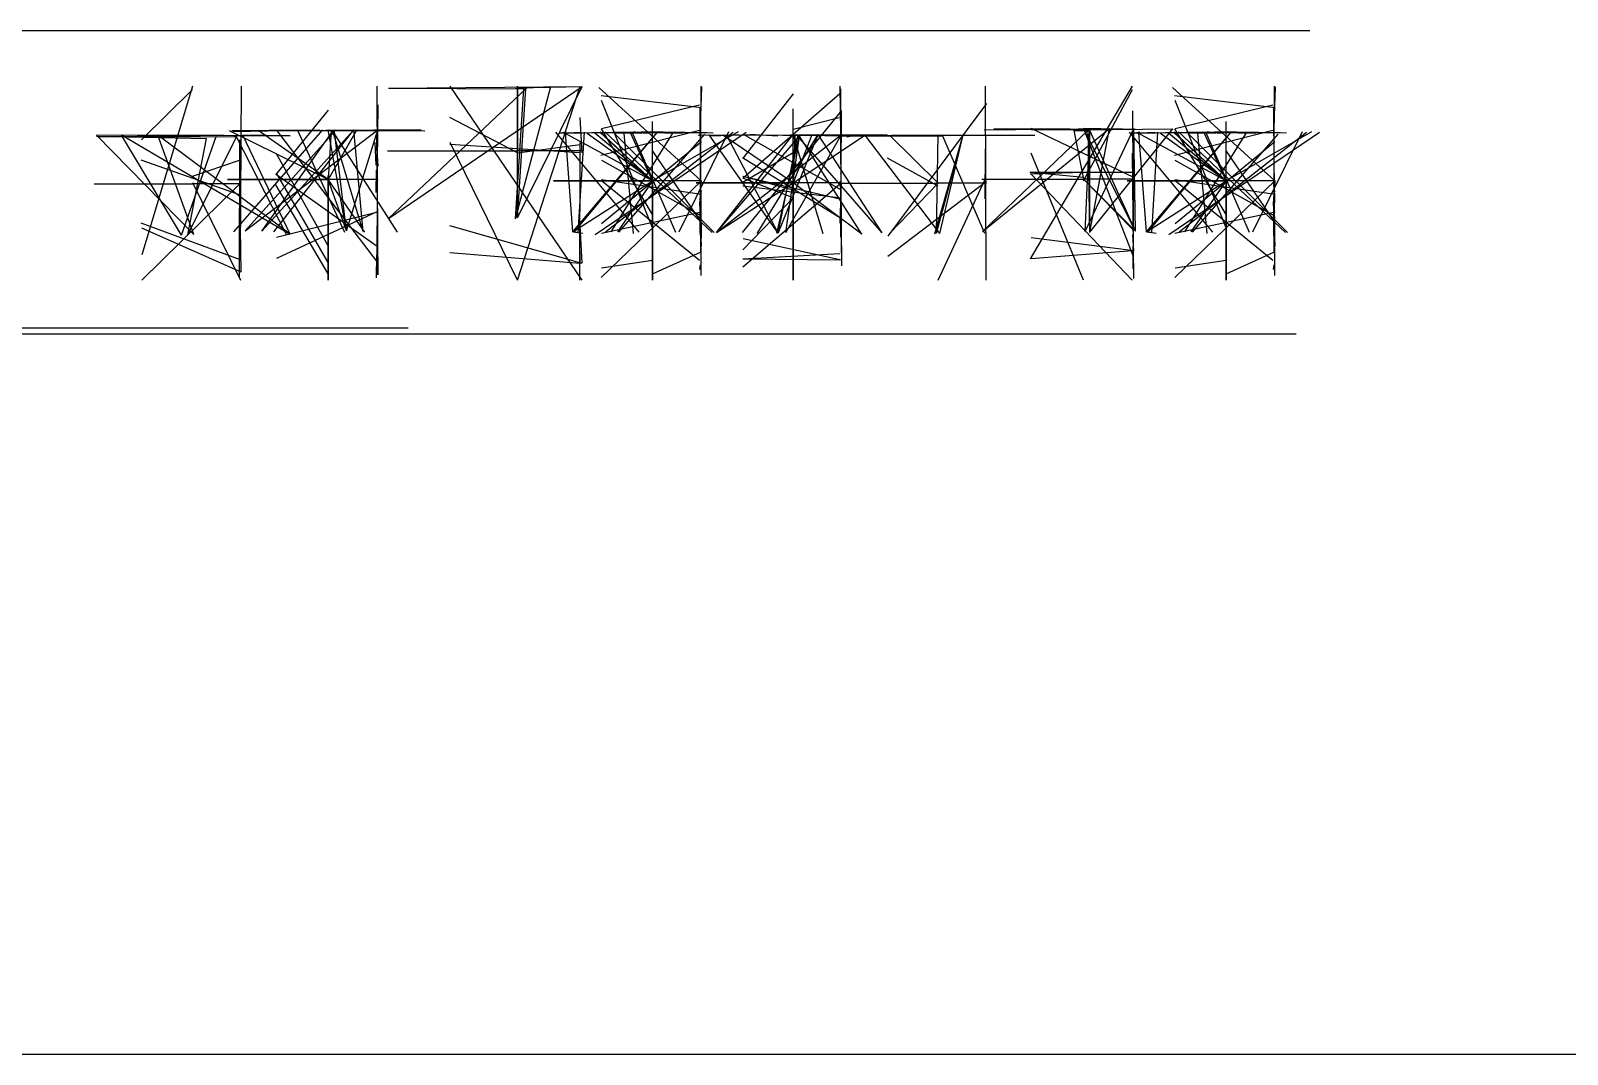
# Model space of a CAD drawing. Header units: metres. Extents: x -978944 to 1068394069015, y -937984 to 996528.
# Drawn here: x -188.98 to -165.18, y 50 to 65.85 of the extents above; entities that cross this region are included whole.
import ezdxf

# ---------------------------------------------------------------- set-up
doc = ezdxf.new("R2010")
doc.units = ezdxf.units.M

msp = doc.modelspace()

# ---------------------------------------------------------------- linework, layer by layer
at = {"layer": 'MCD_Layer_0'}
for p, q in [((-169.167648, 65.852692), (-190.644058, 65.852692)), ((-186.474933, 64.991943), (-187.258998, 62.382208)), ((-185.719664, 64.991943), (-185.734598, 62.382208)), ((-183.603551, 62.467327), (-183.614426, 64.991943)), ((-183.437802, 62.945739), (-180.437925, 64.991267)), ((-183.437802, 64.961735), (-180.437925, 64.991267)), ((-180.438602, 61.991943), (-182.484006, 64.99182)), ((-181.470164, 62.94174), (-180.921806, 64.990959)), ((-181.470164, 64.957736), (-180.921806, 64.990959)), ((-181.437925, 62.952322), (-181.437925, 64.991943)), ((-181.437925, 64.968318), (-181.437925, 64.991943)), ((-181.437925, 61.991943), (-180.46801, 64.99182)), ((-181.437925, 62.952322), (-180.437925, 64.991267)), ((-181.437925, 64.968318), (-180.437925, 64.991267)), ((-181.437925, 64.968318), (-181.308911, 64.955275)), ((-181.437925, 64.968318), (-181.437925, 63.99182)), ((-180.178425, 64.973407), (-178.595526, 63.525506)), ((-178.610832, 62.71552), (-178.598007, 64.991943)), ((-178.590705, 64.982956), (-178.609101, 64.384454)), ((-176.428386, 63.92217), (-176.444473, 64.991943)), ((-174.197584, 64.991943), (-174.189093, 61.991943)), ((-171.918661, 64.991943), (-173.499688, 62.319709)), ((-171.296421, 64.973407), (-169.713522, 63.525506)), ((-169.728829, 62.71552), (-169.716003, 64.991943)), ((-169.708701, 64.982956), (-169.727097, 64.384454)), ((-186.474933, 64.943189), (-187.265976, 64.16266)), ((-183.437802, 64.961735), (-181.308911, 64.955275)), ((-183.437802, 62.945739), (-181.308911, 64.955275)), ((-181.470164, 62.94174), (-181.341149, 64.960505)), ((-181.470164, 64.957736), (-181.341149, 64.960505)), ((-181.437925, 62.952322), (-181.308911, 64.955275)), ((-180.14608, 64.850767), (-178.588364, 64.663905)), ((-179.349388, 62.799027), (-180.139386, 64.772127)), ((-176.44907, 64.876205), (-177.943554, 63.569899)), ((-177.169974, 64.876205), (-177.943554, 63.883376)), ((-176.424157, 62.408656), (-176.434499, 64.953333)), ((-172.675802, 63.529981), (-171.914669, 64.94174)), ((-171.264076, 64.850767), (-169.70636, 64.663905)), ((-170.467384, 62.799027), (-171.257382, 64.772127)), ((-184.37466, 64.623034), (-185.187325, 63.622306)), ((-183.602696, 64.703199), (-183.619745, 63.398339)), ((-181.437925, 63.959582), (-182.488005, 64.507939)), ((-180.438602, 63.959582), (-180.472009, 64.507939)), ((-178.623892, 64.698543), (-180.138731, 64.334368)), ((-178.616684, 64.629828), (-178.596743, 62.638753)), ((-178.593888, 62.062812), (-178.609007, 64.654356)), ((-176.423605, 64.615679), (-177.963135, 62.726637)), ((-177.169974, 63.497965), (-177.169974, 64.645097)), ((-177.169974, 64.327391), (-176.457159, 64.509961)), ((-176.428202, 64.601706), (-176.439923, 62.654381)), ((-174.177002, 64.725761), (-175.705383, 62.669306)), ((-171.899762, 62.647475), (-171.913179, 64.613974)), ((-169.741888, 64.698543), (-171.256727, 64.334368)), ((-169.73468, 64.629828), (-169.714739, 62.638753)), ((-169.711884, 62.062812), (-169.727003, 64.654356)), ((-184.374518, 63.54784), (-185.898548, 64.302423)), ((-184.723244, 64.314011), (-185.863595, 64.30285)), ((-185.848778, 64.29131), (-184.499182, 64.318712)), ((-185.834341, 62.738785), (-184.45435, 64.319805)), ((-185.659384, 62.75156), (-183.602838, 64.31933)), ((-185.659384, 62.75156), (-184.275879, 64.291548)), ((-185.539517, 64.305083), (-182.875468, 64.304798)), ((-184.374518, 63.54784), (-185.455173, 64.308074)), ((-185.400464, 62.75061), (-183.976307, 64.319092)), ((-185.400464, 62.75061), (-184.300195, 64.295584)), ((-185.345754, 64.313108), (-184.309883, 64.307837)), ((-185.216579, 62.735936), (-183.976307, 64.319092)), ((-183.603266, 62.263116), (-185.17094, 64.319662)), ((-184.11479, 62.727767), (-184.847765, 64.318997)), ((-182.930557, 64.316718), (-184.409424, 64.308739)), ((-184.09076, 62.752605), (-184.37466, 64.319852)), ((-183.926441, 64.317098), (-184.37466, 63.54784)), ((-184.32489, 64.3057), (-184.37466, 63.54784)), ((-183.831745, 62.745576), (-184.300195, 64.295584)), ((-183.299467, 62.735176), (-184.300195, 64.295584)), ((-184.09076, 62.752605), (-184.275879, 64.291548)), ((-184.09076, 62.752605), (-183.602838, 64.31933)), ((-183.831745, 62.745576), (-183.976307, 64.319092)), ((-183.624399, 64.269892), (-183.604216, 62.073723)), ((-179.555722, 62.732043), (-180.846439, 64.28344)), ((-180.788114, 64.267899), (-179.521177, 64.286529)), ((-180.788114, 64.267899), (-180.684385, 64.286389)), ((-180.788114, 64.267899), (-180.453803, 64.284189)), ((-180.788114, 64.267899), (-179.692873, 64.283674)), ((-180.650308, 64.269584), (-180.788114, 64.267899)), ((-179.349247, 63.525506), (-180.718837, 64.268742)), ((-180.581405, 62.736584), (-180.69899, 64.27155)), ((-180.581405, 62.736584), (-179.275804, 64.274499)), ((-180.55669, 62.738597), (-179.275804, 64.274499)), ((-180.036359, 64.274967), (-180.54246, 64.264061)), ((-180.498272, 62.723056), (-180.404654, 64.282223)), ((-179.349247, 63.525506), (-180.361964, 64.258584)), ((-180.242507, 64.269444), (-179.349388, 63.525506)), ((-180.236141, 62.696468), (-177.901486, 64.279367)), ((-180.159374, 64.276886), (-179.349388, 63.525506)), ((-180.15928, 64.284376), (-179.349388, 63.525506)), ((-178.603343, 64.314895), (-180.148561, 63.917954)), ((-179.349388, 63.005175), (-180.139854, 64.334368)), ((-180.134846, 64.275903), (-179.172636, 64.272767)), ((-180.085696, 64.285921), (-178.426685, 62.728813)), ((-180.075866, 62.735507), (-178.102766, 64.282035)), ((-179.03043, 64.284142), (-179.992358, 62.736958)), ((-178.889534, 64.259567), (-179.962962, 64.281006)), ((-178.397102, 62.73003), (-179.958001, 64.280959)), ((-179.942928, 64.271831), (-179.516403, 64.265512)), ((-179.869718, 62.735039), (-178.540525, 64.251001)), ((-179.791266, 64.262142), (-179.648966, 62.711213)), ((-178.510193, 64.270193), (-179.692873, 64.283674)), ((-179.349247, 63.525506), (-179.688286, 64.269397)), ((-179.668439, 64.285687), (-178.991391, 62.730452)), ((-179.51116, 64.264716), (-179.643911, 64.286201)), ((-178.510193, 64.270193), (-179.521177, 64.286529)), ((-179.487194, 64.266729), (-179.167768, 64.286201)), ((-179.349388, 63.525646), (-179.349388, 64.448208)), ((-178.024126, 64.286529), (-179.349388, 63.525506)), ((-179.07958, 64.278618), (-178.412081, 64.272252)), ((-178.171482, 64.285687), (-178.941961, 62.734477)), ((-174.238941, 62.743602), (-172.272394, 64.336027)), ((-174.238941, 62.743602), (-172.60016, 64.312224)), ((-174.213743, 64.315253), (-172.272394, 64.336027)), ((-172.675754, 64.318331), (-174.062459, 64.332276)), ((-171.894136, 64.320879), (-173.860731, 64.334969)), ((-171.894713, 63.58028), (-173.486224, 64.3367)), ((-173.482569, 64.319821), (-172.272394, 64.332949)), ((-173.482569, 64.319821), (-171.894232, 64.330112)), ((-172.675754, 64.318331), (-173.457371, 64.331122)), ((-172.826989, 64.305876), (-172.574962, 64.308136)), ((-172.826989, 64.305876), (-172.675802, 63.555083)), ((-172.700903, 64.316215), (-171.289144, 64.332036)), ((-172.700903, 64.316215), (-172.272394, 64.331411)), ((-171.869034, 62.747209), (-172.675802, 64.336796)), ((-171.869034, 64.322947), (-172.675802, 64.336796)), ((-172.675802, 64.336748), (-171.910005, 62.370153)), ((-172.675754, 64.318331), (-172.272394, 64.332949)), ((-172.675754, 64.318331), (-171.894232, 64.330112)), ((-172.650604, 62.74466), (-171.894184, 64.336267)), ((-172.650604, 62.74466), (-172.574962, 64.308136)), ((-172.57501, 62.732398), (-172.60016, 64.312224)), ((-172.57501, 62.732398), (-172.272394, 64.336027)), ((-172.57501, 62.732398), (-171.289144, 64.332036)), ((-172.57501, 62.732398), (-172.272394, 64.331411)), ((-172.57501, 62.726243), (-172.574962, 64.308136)), ((-171.869034, 62.747209), (-172.574962, 64.308136)), ((-171.869034, 64.322947), (-172.272394, 64.334488)), ((-171.894136, 64.320879), (-172.272394, 64.334488)), ((-170.673719, 62.732043), (-171.964435, 64.28344)), ((-171.906111, 64.267899), (-170.639174, 64.286529)), ((-171.906111, 64.267899), (-171.802382, 64.286389)), ((-171.906111, 64.267899), (-171.5718, 64.284189)), ((-171.906111, 64.267899), (-170.81087, 64.283674)), ((-171.768304, 64.269584), (-171.906111, 64.267899)), ((-171.869034, 62.747209), (-171.894184, 64.336267)), ((-170.467243, 63.525506), (-171.836833, 64.268742)), ((-171.699401, 62.736584), (-171.816986, 64.27155)), ((-171.699401, 62.736584), (-170.3938, 64.274499)), ((-171.674686, 62.738597), (-170.3938, 64.274499)), ((-171.154355, 64.274967), (-171.660456, 64.264061)), ((-171.616268, 62.723056), (-171.52265, 64.282223)), ((-170.467243, 63.525506), (-171.47996, 64.258584)), ((-171.360503, 64.269444), (-170.467384, 63.525506)), ((-171.354137, 62.696468), (-169.019482, 64.279367)), ((-171.27737, 64.276886), (-170.467384, 63.525506)), ((-171.277276, 64.284376), (-170.467384, 63.525506)), ((-169.721339, 64.314895), (-171.266557, 63.917954)), ((-170.467384, 63.005175), (-171.25785, 64.334368)), ((-171.252842, 64.275903), (-170.290632, 64.272767)), ((-171.203692, 64.285921), (-169.544681, 62.728813)), ((-171.193862, 62.735507), (-169.220762, 64.282035)), ((-170.148426, 64.284142), (-171.110355, 62.736958)), ((-170.007531, 64.259567), (-171.080959, 64.281006)), ((-169.515098, 62.73003), (-171.075997, 64.280959)), ((-171.060924, 64.271831), (-170.634399, 64.265512)), ((-170.987715, 62.735039), (-169.658521, 64.251001)), ((-170.909262, 64.262142), (-170.766963, 62.711213)), ((-169.628189, 64.270193), (-170.81087, 64.283674)), ((-170.467243, 63.525506), (-170.806282, 64.269397)), ((-170.786435, 64.285687), (-170.109387, 62.730452)), ((-170.629156, 64.264716), (-170.761907, 64.286201)), ((-169.628189, 64.270193), (-170.639174, 64.286529)), ((-170.60519, 64.266729), (-170.285764, 64.286201)), ((-170.467384, 63.525646), (-170.467384, 64.448208)), ((-169.142123, 64.286529), (-170.467384, 63.525506)), ((-170.197576, 64.278618), (-169.530077, 64.272252)), ((-169.289478, 64.285687), (-170.059957, 62.734477)), ((-187.962768, 64.218113), (-185.792004, 64.208623)), ((-187.962768, 64.218113), (-186.255447, 64.182524)), ((-186.450509, 62.69869), (-187.962721, 64.234488)), ((-186.450649, 64.223091), (-187.962721, 64.234488)), ((-187.913921, 64.213182), (-185.792004, 64.208623)), ((-186.645572, 62.685618), (-187.572456, 64.235233)), ((-184.962721, 62.695667), (-187.572456, 64.235233)), ((-184.962721, 64.220067), (-187.572456, 64.235233)), ((-186.352862, 64.210251), (-187.572456, 64.235233)), ((-186.450509, 62.69869), (-187.011506, 64.233604)), ((-184.962721, 62.700133), (-187.011506, 64.233604)), ((-184.962675, 64.224533), (-187.011506, 64.233604)), ((-186.450649, 64.223091), (-187.011506, 64.233604)), ((-186.645572, 62.685618), (-186.109092, 64.212391)), ((-186.548064, 62.69362), (-185.792004, 64.208623)), ((-186.548064, 62.69362), (-186.255447, 64.182524)), ((-186.352862, 64.210251), (-186.109092, 64.212391)), ((-185.011475, 62.688688), (-185.792004, 64.208623)), ((-185.744925, 62.040744), (-185.741483, 64.16266)), ((-184.962721, 62.700133), (-185.69445, 64.235977)), ((-184.962675, 64.224533), (-185.69445, 64.235977)), ((-183.63119, 63.772757), (-183.645058, 64.119251)), ((-180.472994, 63.959582), (-182.488005, 64.088596)), ((-181.437925, 61.991943), (-182.484006, 64.120835)), ((-181.437925, 63.959582), (-180.472009, 64.088596)), ((-180.472994, 61.991943), (-180.46801, 64.120835)), ((-178.592858, 64.134025), (-180.137092, 62.862875)), ((-175.796284, 64.241484), (-178.644878, 64.228154)), ((-178.602126, 62.632386), (-178.605449, 64.05576)), ((-177.401634, 62.71749), (-178.4715, 64.238266)), ((-178.45624, 64.224155), (-177.79656, 64.243598)), ((-178.36045, 62.727373), (-177.169974, 64.245023)), ((-178.36045, 62.727373), (-176.422962, 64.244517)), ((-178.36045, 62.727373), (-177.074368, 64.217628)), ((-177.169836, 63.497827), (-178.259145, 64.233302)), ((-178.01342, 64.240518), (-178.210974, 64.22843)), ((-177.401634, 62.71749), (-178.206194, 64.239415)), ((-177.989334, 64.239553), (-176.022704, 64.223787)), ((-176.423375, 63.382181), (-177.942589, 64.244839)), ((-177.406782, 64.218548), (-177.84473, 64.244058)), ((-177.729636, 62.711791), (-176.784425, 64.244288)), ((-177.425536, 62.715514), (-177.074368, 64.217628)), ((-177.401634, 62.71749), (-176.784425, 64.244288)), ((-177.401634, 62.71749), (-177.097902, 64.221535)), ((-175.714468, 64.240702), (-177.319266, 64.230958)), ((-177.28562, 62.725212), (-176.422962, 64.244517)), ((-177.28562, 62.725212), (-177.074368, 64.217628)), ((-176.708125, 62.704482), (-177.169974, 64.245023)), ((-176.880767, 64.242265), (-177.169974, 63.497827)), ((-177.146073, 64.238174), (-177.169974, 63.497827)), ((-177.169836, 63.497827), (-176.066095, 64.227878)), ((-175.791596, 62.724247), (-177.097902, 64.221535)), ((-176.108014, 62.701495), (-177.074368, 64.217628)), ((-175.791596, 62.724247), (-176.784425, 64.244288)), ((-176.440612, 64.100235), (-176.424846, 62.211561)), ((-173.426448, 64.229299), (-176.426448, 64.225376)), ((-176.426448, 64.225376), (-174.854088, 64.218546)), ((-176.402451, 64.221454), (-174.539357, 64.24139)), ((-176.378085, 64.229345), (-174.926448, 64.242128)), ((-176.34041, 64.210642), (-176.15784, 64.244196)), ((-174.902267, 62.714208), (-176.063724, 64.240374)), ((-175.676264, 64.230776), (-174.950445, 64.228284)), ((-175.676264, 64.230776), (-174.926448, 63.491943)), ((-174.975181, 62.708209), (-174.539357, 64.24139)), ((-174.950445, 62.7161), (-174.926448, 64.242128)), ((-174.950445, 62.7161), (-174.539357, 64.239913)), ((-173.426448, 64.229299), (-174.950445, 64.228284)), ((-174.902267, 62.714208), (-174.539357, 64.239913)), ((-174.20063, 62.712685), (-174.854088, 64.218546)), ((-174.199845, 63.250127), (-174.190247, 64.024309)), ((-169.710854, 64.134025), (-171.255089, 62.862875)), ((-169.720122, 62.632386), (-169.723446, 64.05576)), ((-185.744925, 63.309093), (-187.269046, 63.845573)), ((-186.474933, 63.601803), (-185.744413, 63.845573)), ((-184.37466, 62.522037), (-185.17189, 63.946194)), ((-183.61965, 63.996059), (-183.605403, 63.75756)), ((-183.453552, 63.99182), (-181.437925, 63.992005)), ((-180.469241, 63.99182), (-181.437925, 63.991882)), ((-180.438479, 63.99182), (-181.437925, 63.991882)), ((-180.438787, 63.99182), (-181.437925, 63.991882)), ((-180.47447, 63.99182), (-181.437925, 63.991882)), ((-181.437925, 62.952322), (-181.437925, 63.99182)), ((-181.437925, 63.99182), (-181.437864, 63.99182)), ((-178.591922, 62.980834), (-180.135875, 63.844463)), ((-179.349388, 63.985359), (-178.615326, 62.911931)), ((-179.349388, 63.525646), (-179.349388, 63.932933)), ((-178.59473, 63.186607), (-178.605496, 63.795314)), ((-177.169974, 63.959676), (-177.963318, 63.497827)), ((-176.423559, 62.938165), (-177.95601, 63.883376)), ((-176.439647, 63.787034), (-176.425536, 63.825828)), ((-174.926448, 63.443211), (-175.710183, 63.879034)), ((-172.675802, 61.991943), (-173.487282, 63.95849)), ((-171.895194, 62.017141), (-171.915631, 63.95849)), ((-171.89957, 63.529981), (-171.914669, 63.95849)), ((-169.709918, 62.980834), (-171.253872, 63.844463)), ((-170.467384, 63.985359), (-169.733322, 62.911931)), ((-170.467384, 63.525646), (-170.467384, 63.932933)), ((-169.712726, 63.186607), (-169.723492, 63.795314)), ((-185.930557, 63.54784), (-184.37466, 63.547983)), ((-184.374613, 63.54784), (-185.930557, 63.54784)), ((-185.190887, 63.54784), (-184.37466, 63.54784)), ((-183.629813, 62.522037), (-185.17189, 63.622306)), ((-184.37466, 62.263116), (-185.17094, 63.646621)), ((-184.37466, 63.547983), (-184.37466, 63.612618)), ((-184.37466, 63.547983), (-184.37466, 62.058906)), ((-183.626916, 63.54784), (-184.37466, 63.547888)), ((-183.603171, 63.54784), (-184.37466, 63.547888)), ((-183.605783, 63.54784), (-184.37466, 63.547888)), ((-183.617418, 63.54784), (-184.37466, 63.547888)), ((-184.37466, 63.547888), (-184.37466, 61.991943)), ((-184.09076, 62.752605), (-184.37466, 63.54784)), ((-184.37466, 63.54784), (-184.374613, 63.54784)), ((-184.37466, 61.991943), (-184.37466, 63.54784)), ((-183.80325, 62.731614), (-184.37466, 63.54784)), ((-184.37466, 63.54784), (-184.374518, 63.54784)), ((-183.626916, 63.692212), (-183.63214, 63.348758)), ((-183.63119, 63.423319), (-183.603788, 63.54784)), ((-183.614664, 63.597611), (-183.616801, 62.073723)), ((-180.141024, 63.550127), (-178.590939, 63.319171)), ((-179.349388, 63.525646), (-179.349388, 63.702257)), ((-176.44907, 63.242265), (-177.952287, 63.593433)), ((-177.169974, 63.266167), (-177.950311, 63.569899)), ((-177.169974, 63.382181), (-177.942589, 63.593433)), ((-176.422778, 63.637926), (-176.436613, 63.642431)), ((-174.926448, 61.991943), (-174.193015, 63.564304)), ((-174.251251, 63.555083), (-172.675802, 63.555227)), ((-171.921594, 63.655874), (-173.504641, 63.655922)), ((-172.675802, 63.655874), (-173.498486, 63.630724)), ((-171.921594, 61.991943), (-173.487282, 63.630724)), ((-172.675802, 63.58028), (-173.486224, 63.655922)), ((-171.918661, 63.555083), (-172.675802, 63.555131)), ((-171.894617, 63.555083), (-172.675802, 63.555131)), ((-171.894857, 63.555083), (-172.675802, 63.555131)), ((-171.898608, 63.555083), (-172.675802, 63.555131)), ((-172.675802, 63.555131), (-171.912553, 62.773513)), ((-171.899474, 63.555083), (-172.675802, 63.555131)), ((-171.922748, 63.555083), (-172.675802, 63.555131)), ((-171.869034, 62.747209), (-172.675802, 63.555083)), ((-172.675802, 63.555083), (-172.675754, 63.555083)), ((-171.8988, 63.555131), (-171.912553, 62.168425)), ((-171.259021, 63.550127), (-169.708935, 63.319171)), ((-170.467384, 63.525646), (-170.467384, 63.702257)), ((-187.999054, 63.479732), (-186.474933, 63.479871)), ((-185.719664, 63.504155), (-187.255974, 61.991943)), ((-186.474933, 63.504016), (-185.731574, 61.991943)), ((-185.742274, 63.479732), (-186.474933, 63.479778)), ((-185.720176, 63.479732), (-186.474933, 63.479778)), ((-185.719432, 63.479732), (-186.474933, 63.479778)), ((-185.746042, 63.479732), (-186.474933, 63.479778)), ((-186.474933, 63.479732), (-186.474886, 63.479732)), ((-184.37466, 62.08816), (-185.183715, 63.46815)), ((-180.88295, 63.525506), (-179.349388, 63.525646)), ((-179.349341, 63.525506), (-180.88295, 63.525506)), ((-180.581405, 62.736584), (-179.349388, 63.525506)), ((-180.14285, 62.028455), (-178.591453, 63.525506)), ((-178.623892, 62.293488), (-180.138309, 63.525506)), ((-179.349247, 63.525506), (-179.894059, 62.739018)), ((-179.349388, 63.525646), (-179.349388, 62.332433)), ((-178.605309, 63.525506), (-179.349388, 63.525552)), ((-179.349388, 63.525552), (-179.349388, 61.991943)), ((-178.590751, 63.525506), (-179.349388, 63.525552)), ((-178.589207, 63.525506), (-179.349388, 63.525552)), ((-178.596275, 63.525506), (-179.349388, 63.525552)), ((-179.349388, 63.525506), (-179.349388, 63.525552)), ((-179.349388, 63.525506), (-179.349341, 63.525506)), ((-179.349388, 61.991943), (-179.349388, 63.525506)), ((-179.349388, 63.525506), (-179.349247, 63.525506)), ((-178.675858, 63.497827), (-177.169974, 63.497965)), ((-177.169928, 63.497827), (-178.675858, 63.497827)), ((-178.611301, 63.378244), (-178.588598, 63.363733)), ((-178.610177, 63.230982), (-178.588692, 63.525506)), ((-178.603062, 63.35849), (-178.609381, 63.525506)), ((-178.36045, 62.727373), (-177.169974, 63.497827)), ((-177.952471, 63.449472), (-176.429719, 63.266167)), ((-177.950311, 62.196301), (-176.429535, 63.497827)), ((-177.169974, 63.497965), (-177.169974, 62.022923)), ((-176.446266, 63.497827), (-177.169974, 63.497873)), ((-176.423284, 63.497827), (-177.169974, 63.497873)), ((-176.427099, 63.497827), (-177.169974, 63.497873)), ((-176.450173, 63.497827), (-177.169974, 63.497873)), ((-176.427282, 63.497827), (-177.169974, 63.497873)), ((-177.169974, 63.497873), (-177.169974, 61.991943)), ((-176.423513, 63.497827), (-177.169974, 63.497873)), ((-177.169974, 63.497827), (-177.169928, 63.497827)), ((-177.169974, 61.991943), (-177.169974, 63.497827)), ((-176.108014, 62.701495), (-177.169974, 63.497827)), ((-177.169974, 63.497827), (-177.169836, 63.497827)), ((-176.444013, 63.521728), (-176.429627, 62.952874)), ((-176.443646, 62.871241), (-176.424203, 63.497827)), ((-176.438354, 63.491943), (-174.926448, 63.492082)), ((-174.177325, 63.516125), (-175.704183, 62.354668)), ((-175.676448, 62.718592), (-174.926448, 63.491943)), ((-174.178017, 63.491943), (-174.926448, 63.49199)), ((-174.193015, 63.491943), (-174.926448, 63.49199)), ((-174.926448, 63.491943), (-174.926402, 63.491943)), ((-172.000946, 63.525506), (-170.467384, 63.525646)), ((-170.467337, 63.525506), (-172.000946, 63.525506)), ((-171.898848, 62.647475), (-171.913179, 63.479441)), ((-171.699401, 62.736584), (-170.467384, 63.525506)), ((-171.260846, 62.028455), (-169.70945, 63.525506)), ((-169.741888, 62.293488), (-171.256306, 63.525506)), ((-170.467243, 63.525506), (-171.012055, 62.739018)), ((-170.467384, 63.525646), (-170.467384, 62.332433)), ((-169.723305, 63.525506), (-170.467384, 63.525552)), ((-170.467384, 63.525552), (-170.467384, 61.991943)), ((-169.708748, 63.525506), (-170.467384, 63.525552)), ((-169.707203, 63.525506), (-170.467384, 63.525552)), ((-169.714271, 63.525506), (-170.467384, 63.525552)), ((-170.467384, 63.525506), (-170.467384, 63.525552)), ((-170.467384, 63.525506), (-170.467337, 63.525506)), ((-170.467384, 61.991943), (-170.467384, 63.525506)), ((-170.467384, 63.525506), (-170.467243, 63.525506)), ((-169.729297, 63.378244), (-169.706594, 63.363733)), ((-169.728173, 63.230982), (-169.706688, 63.525506)), ((-169.721058, 63.35849), (-169.727378, 63.525506)), ((-178.589909, 62.512929), (-178.616309, 63.206454)), ((-177.169974, 63.266167), (-177.950311, 62.461607)), ((-169.707905, 62.512929), (-169.734305, 63.206454)), ((-185.746042, 62.309077), (-187.267697, 62.869934)), ((-185.742274, 62.308891), (-185.743297, 62.869934)), ((-183.630953, 63.045007), (-185.171558, 62.327514)), ((-183.603408, 63.045007), (-185.171558, 62.651402)), ((-180.438787, 62.249972), (-182.486467, 62.830629)), ((-180.438479, 62.250218), (-180.470471, 62.830629)), ((-180.140416, 62.715613), (-178.590517, 63.04955)), ((-178.6025, 62.420809), (-178.607181, 62.931965)), ((-171.258412, 62.715613), (-169.708514, 63.04955)), ((-169.720497, 62.420809), (-169.725178, 62.931965)), ((-185.719432, 62.113875), (-187.256904, 62.796803)), ((-185.720176, 62.113875), (-185.732504, 62.796803)), ((-180.581405, 62.736584), (-180.429369, 62.717907)), ((-180.55669, 62.738597), (-180.429369, 62.717907)), ((-176.423513, 62.297606), (-177.943278, 62.630204)), ((-171.894857, 62.445747), (-173.486993, 62.647475)), ((-171.895915, 62.445747), (-171.911255, 62.697919)), ((-171.699401, 62.736584), (-171.547365, 62.717907)), ((-171.674686, 62.738597), (-171.547365, 62.717907)), ((-183.625112, 62.023952), (-183.620078, 62.382983)), ((-180.47447, 62.249972), (-182.486467, 62.411286)), ((-180.469241, 62.250218), (-180.470471, 62.411286)), ((-179.349388, 62.086779), (-178.606994, 62.42109)), ((-176.446266, 62.398728), (-177.950862, 62.316727)), ((-171.922748, 62.445747), (-173.486993, 62.319709)), ((-170.467384, 62.086779), (-169.72499, 62.42109)), ((-179.349388, 62.293488), (-180.138309, 62.175903)), ((-178.616169, 62.156056), (-178.606152, 62.224585)), ((-176.450173, 62.297606), (-177.943278, 62.316727)), ((-170.467384, 62.293488), (-171.256306, 62.175903)), ((-169.734165, 62.156056), (-169.724148, 62.224585)), ((-190.75087, 61.248947), (-183.131851, 61.248947)), ((-169.378815, 61.153046), (-190.782455, 61.153046)), ((-201, 50), (-159, 50))]:
    msp.add_line(p, q, dxfattribs=at)

doc.saveas('drawing.dxf')
